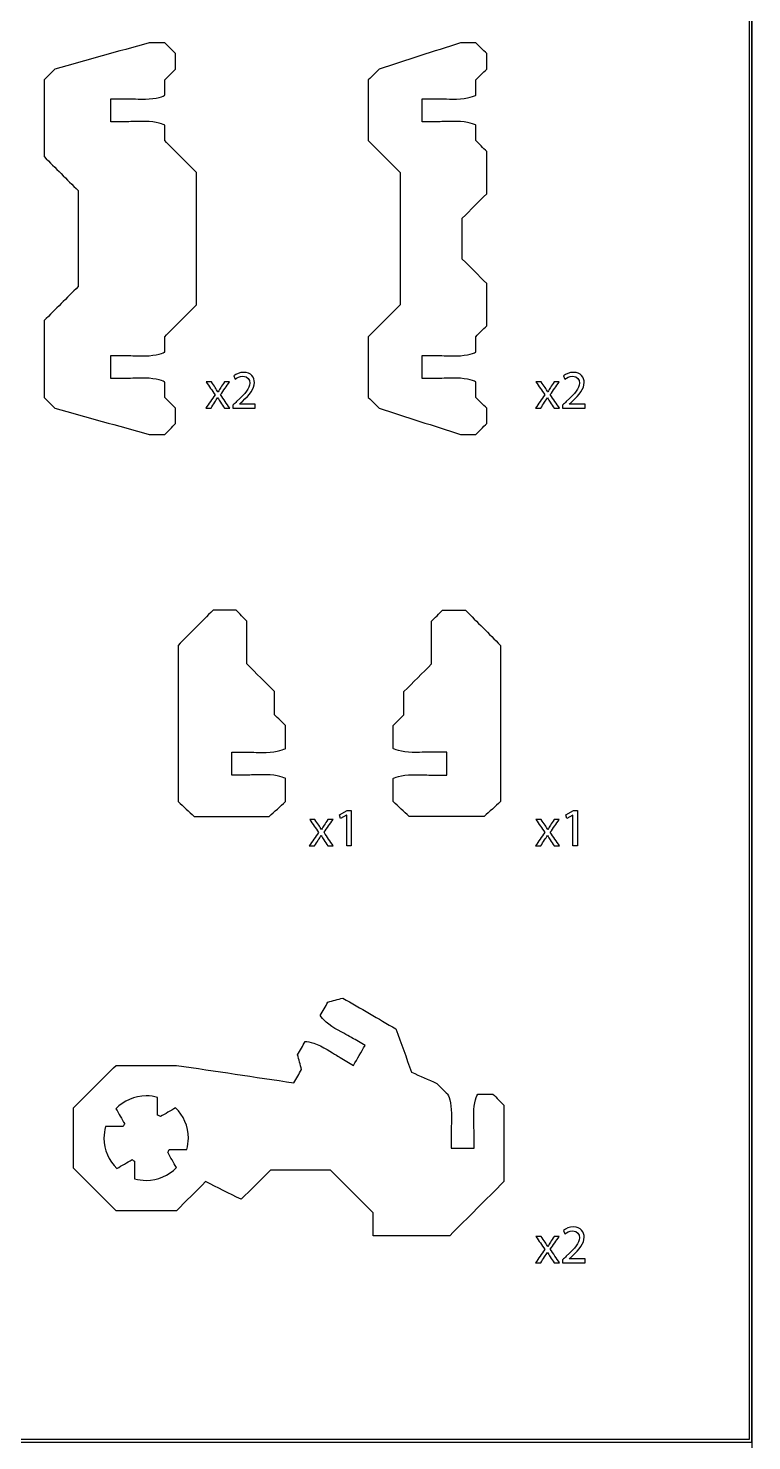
# Model space of a CAD drawing. Extents: x 0 to 850, y 0 to 600.
# Drawn here: x 545.7 to 640, y 240.2 to 424.1 of the extents above; entities that cross this region are included whole.
import ezdxf

# ---------------------------------------------------------------- set-up
doc = ezdxf.new("R2010")
doc.units = 0
doc.header["$MEASUREMENT"] = 0
doc.layers.add('DEFAULT', color=18, linetype='CONTINUOUS')

msp = doc.modelspace()

# ---------------------------------------------------------------- linework, layer by layer
at = {"layer": 'DEFAULT', "color": 5}
for points in [[(640, 600), (310, 600), (310, 240), (640, 240)], [(850, 600), (640, 600), (640, 0), (850, 0)], [(639.65, 240.35), (310.35, 240.35), (310.35, 599.65), (639.65, 599.65)], [(587.23, 321.66), (587.22, 321.66), (586.42, 321.23), (586.3, 321.71), (587.3, 322.24), (587.83, 322.24), (587.83, 317.65), (587.23, 317.65)], [(616.71, 321.66), (616.69, 321.66), (615.89, 321.23), (615.77, 321.71), (616.78, 322.24), (617.31, 322.24), (617.31, 317.65), (616.71, 317.65)]]:
    msp.add_lwpolyline(points, close=True, dxfattribs=at)
at = {"layer": 'DEFAULT', "color": 1}
for points, knots in [([(561.52, 422.24), (562.18, 422.24), (562.85, 422.24), (563.52, 422.24), (563.99, 421.77), (564.46, 421.3), (564.93, 420.83), (564.93, 420.17), (564.93, 419.5), (564.93, 418.83), (564.46, 418.36), (563.99, 417.89), (563.52, 417.42), (563.52, 416.75), (563.52, 416.09), (563.52, 415.42), (563.52, 415.35), (562.39, 414.91), (561.01, 414.91), (559.63, 414.91), (558.85, 414.96), (558.51, 414.96), (557.85, 414.96), (557.18, 414.96), (556.52, 414.96), (556.52, 413.96), (556.52, 412.96), (556.52, 411.96), (557.18, 411.96), (557.85, 411.96), (558.51, 411.96), (558.86, 411.96), (559.63, 412.01), (561.01, 412.01), (562.39, 412.01), (563.52, 411.57), (563.52, 411.51), (563.52, 410.85), (563.52, 410.18), (563.52, 409.51), (564.9, 408.13), (566.28, 406.75), (567.66, 405.37), (567.66, 399.62), (567.66, 393.86), (567.66, 388.11), (566.28, 386.73), (564.9, 385.35), (563.52, 383.97), (563.52, 383.3), (563.52, 382.63), (563.52, 381.97), (563.52, 381.92), (562.39, 381.47), (561.01, 381.47), (559.63, 381.47), (558.86, 381.52), (558.51, 381.52), (557.85, 381.52), (557.18, 381.52), (556.52, 381.52), (556.52, 380.52), (556.52, 379.52), (556.52, 378.52), (557.18, 378.52), (557.85, 378.52), (558.51, 378.52), (558.85, 378.52), (559.63, 378.57), (561.01, 378.57), (562.39, 378.57), (563.52, 378.13), (563.52, 378.06), (563.52, 377.4), (563.52, 376.73), (563.52, 376.06), (563.99, 375.59), (564.46, 375.12), (564.93, 374.65), (564.93, 373.98), (564.93, 373.31), (564.93, 372.65), (564.46, 372.18), (563.99, 371.7), (563.52, 371.23), (562.85, 371.23), (562.18, 371.23), (561.52, 371.23), (557.42, 372.37), (553.33, 373.51), (549.23, 374.65), (548.76, 375.12), (548.29, 375.59), (547.82, 376.06), (547.82, 379.4), (547.82, 382.73), (547.82, 386.06), (549.3, 387.54), (550.77, 389.01), (552.25, 390.49), (552.25, 394.66), (552.25, 398.82), (552.25, 402.99), (550.77, 404.46), (549.3, 405.94), (547.82, 407.42), (547.82, 410.75), (547.82, 414.08), (547.82, 417.42), (548.29, 417.89), (548.76, 418.36), (549.23, 418.83), (553.33, 419.97), (557.42, 421.11), (561.52, 422.24)], [36.13781, 36.13781, 36.13781, 36.13781, 41.80781, 41.80781, 41.80781, 47.47174, 47.47174, 47.47174, 53.14174, 53.14174, 53.14174, 58.812736, 58.812736, 58.812736, 64.482736, 64.482736, 64.482736, 65.482736, 65.482736, 65.482736, 66.482736, 66.482736, 66.482736, 72.132736, 72.132736, 72.132736, 80.632736, 80.632736, 80.632736, 86.292745, 86.292745, 86.292745, 87.292745, 87.292745, 87.292745, 88.292745, 88.292745, 88.292745, 93.962745, 93.962745, 93.962745, 110.565612, 110.565612, 110.565612, 159.495612, 159.495612, 159.495612, 176.098479, 176.098479, 176.098479, 181.768479, 181.768479, 181.768479, 182.768479, 182.768479, 182.768479, 183.768479, 183.768479, 183.768479, 189.428488, 189.428488, 189.428488, 197.928488, 197.928488, 197.928488, 203.578488, 203.578488, 203.578488, 204.578488, 204.578488, 204.578488, 205.578488, 205.578488, 205.578488, 211.248488, 211.248488, 211.248488, 216.919484, 216.919484, 216.919484, 222.589484, 222.589484, 222.589484, 228.260481, 228.260481, 228.260481, 233.930481, 233.930481, 233.930481, 270.070968, 270.070968, 270.070968, 275.741964, 275.741964, 275.741964, 304.081964, 304.081964, 304.081964, 321.851559, 321.851559, 321.851559, 357.271559, 357.271559, 357.271559, 375.041154, 375.041154, 375.041154, 403.391154, 403.391154, 403.391154, 409.06215, 409.06215, 409.06215, 445.19996, 445.19996, 445.19996, 445.19996]), ([(602.06, 422.24), (602.72, 422.24), (603.39, 422.24), (604.06, 422.24), (604.53, 421.77), (605, 421.3), (605.47, 420.83), (605.47, 420.17), (605.47, 419.5), (605.47, 418.83), (605, 418.36), (604.53, 417.89), (604.06, 417.42), (604.06, 416.75), (604.06, 416.09), (604.06, 415.42), (604.06, 415.36), (602.93, 414.92), (601.55, 414.91), (600.17, 414.91), (599.39, 414.96), (599.05, 414.96), (598.39, 414.96), (597.72, 414.96), (597.06, 414.96), (597.06, 413.96), (597.06, 412.96), (597.06, 411.96), (597.72, 411.96), (598.39, 411.96), (599.05, 411.96), (599.4, 411.96), (600.17, 412.01), (601.56, 412.01), (602.93, 412.01), (604.06, 411.57), (604.06, 411.51), (604.06, 410.85), (604.06, 410.18), (604.06, 409.51), (604.53, 409.04), (605, 408.57), (605.47, 408.1), (605.47, 406.26), (605.47, 404.42), (605.47, 402.58), (604.41, 401.52), (603.35, 400.47), (602.29, 399.41), (602.29, 397.63), (602.29, 395.85), (602.29, 394.08), (603.35, 393.02), (604.41, 391.96), (605.47, 390.9), (605.47, 389.06), (605.47, 387.22), (605.47, 385.38), (605, 384.91), (604.53, 384.44), (604.06, 383.97), (604.06, 383.3), (604.06, 382.63), (604.06, 381.97), (604.06, 381.92), (602.93, 381.47), (601.56, 381.47), (600.17, 381.47), (599.4, 381.52), (599.05, 381.52), (598.39, 381.52), (597.72, 381.52), (597.06, 381.52), (597.06, 380.52), (597.06, 379.52), (597.06, 378.52), (597.72, 378.52), (598.39, 378.52), (599.05, 378.52), (599.39, 378.52), (600.17, 378.57), (601.55, 378.57), (602.93, 378.57), (604.06, 378.13), (604.06, 378.07), (604.06, 377.4), (604.06, 376.73), (604.06, 376.06), (604.53, 375.59), (605, 375.12), (605.47, 374.65), (605.47, 373.98), (605.47, 373.31), (605.47, 372.65), (605, 372.18), (604.53, 371.7), (604.06, 371.23), (603.39, 371.23), (602.72, 371.23), (602.06, 371.23), (598.53, 372.37), (595, 373.51), (591.47, 374.65), (591, 375.12), (590.53, 375.59), (590.05, 376.06), (590.05, 378.7), (590.05, 381.33), (590.05, 383.97), (591.44, 385.35), (592.82, 386.73), (594.2, 388.11), (594.2, 393.86), (594.2, 399.62), (594.2, 405.37), (592.82, 406.75), (591.44, 408.13), (590.05, 409.51), (590.05, 412.15), (590.05, 414.78), (590.05, 417.42), (590.53, 417.89), (591, 418.36), (591.47, 418.83), (595, 419.97), (598.53, 421.11), (602.06, 422.24)], [31.529494, 31.529494, 31.529494, 31.529494, 37.199494, 37.199494, 37.199494, 42.863424, 42.863424, 42.863424, 48.533424, 48.533424, 48.533424, 54.20442, 54.20442, 54.20442, 59.87442, 59.87442, 59.87442, 60.87442, 60.87442, 60.87442, 61.87442, 61.87442, 61.87442, 67.52442, 67.52442, 67.52442, 76.02442, 76.02442, 76.02442, 81.684456, 81.684456, 81.684456, 82.684456, 82.684456, 82.684456, 83.684456, 83.684456, 83.684456, 89.354456, 89.354456, 89.354456, 95.025452, 95.025452, 95.025452, 110.655452, 110.655452, 110.655452, 123.397516, 123.397516, 123.397516, 138.507516, 138.507516, 138.507516, 151.24958, 151.24958, 151.24958, 166.87958, 166.87958, 166.87958, 172.550577, 172.550577, 172.550577, 178.220577, 178.220577, 178.220577, 179.220577, 179.220577, 179.220577, 180.220577, 180.220577, 180.220577, 185.880577, 185.880577, 185.880577, 194.380577, 194.380577, 194.380577, 200.030577, 200.030577, 200.030577, 201.030577, 201.030577, 201.030577, 202.030577, 202.030577, 202.030577, 207.710577, 207.710577, 207.710577, 213.381573, 213.381573, 213.381573, 219.051573, 219.051573, 219.051573, 224.72257, 224.72257, 224.72257, 230.39257, 230.39257, 230.39257, 261.925132, 261.925132, 261.925132, 267.596128, 267.596128, 267.596128, 290.006128, 290.006128, 290.006128, 306.608996, 306.608996, 306.608996, 355.538996, 355.538996, 355.538996, 372.141863, 372.141863, 372.141863, 394.551863, 394.551863, 394.551863, 400.222859, 400.222859, 400.222859, 431.752353, 431.752353, 431.752353, 431.752353]), ([(579.26, 326.42), (579.26, 325.42), (579.26, 324.42), (579.26, 323.42), (578.55, 322.77), (577.85, 322.13), (577.14, 321.48), (573.89, 321.48), (570.64, 321.48), (567.38, 321.48), (566.68, 322.13), (565.97, 322.77), (565.26, 323.42), (565.26, 330.21), (565.26, 336.99), (565.26, 343.77), (566.78, 345.29), (568.3, 346.82), (569.82, 348.34), (570.82, 348.34), (571.82, 348.34), (572.82, 348.34), (573.29, 347.87), (573.77, 347.39), (574.24, 346.92), (574.24, 345.07), (574.24, 343.21), (574.24, 341.35), (575.44, 340.14), (576.64, 338.94), (577.84, 337.74), (577.84, 336.74), (577.84, 335.74), (577.84, 334.74), (578.31, 334.27), (578.79, 333.8), (579.26, 333.33), (579.26, 332.33), (579.26, 331.33), (579.26, 330.33), (579.26, 330.27), (578.14, 329.83), (576.76, 329.81), (575.38, 329.82), (574.6, 329.87), (574.26, 329.87), (573.59, 329.87), (572.93, 329.87), (572.26, 329.86), (572.26, 328.86), (572.26, 327.87), (572.26, 326.87), (572.93, 326.87), (573.6, 326.87), (574.26, 326.87), (574.6, 326.87), (575.38, 326.92), (576.76, 326.92), (578.14, 326.92), (579.26, 326.47), (579.26, 326.42)], [1, 1, 1, 1, 9.5, 9.5, 9.5, 17.653539, 17.653539, 17.653539, 45.313539, 45.313539, 45.313539, 53.467078, 53.467078, 53.467078, 111.157078, 111.157078, 111.157078, 129.44286, 129.44286, 129.44286, 137.94286, 137.94286, 137.94286, 143.606789, 143.606789, 143.606789, 159.416789, 159.416789, 159.416789, 173.877125, 173.877125, 173.877125, 182.377125, 182.377125, 182.377125, 188.041054, 188.041054, 188.041054, 196.551054, 196.551054, 196.551054, 197.551054, 197.551054, 197.551054, 198.551054, 198.551054, 198.551054, 204.211063, 204.211063, 204.211063, 212.711063, 212.711063, 212.711063, 218.381072, 218.381072, 218.381072, 219.381072, 219.381072, 219.381072, 220.381072, 220.381072, 220.381072, 220.381072]), ([(607.27, 343.77), (605.75, 345.29), (604.23, 346.82), (602.71, 348.34), (601.71, 348.34), (600.71, 348.34), (599.71, 348.34), (599.24, 347.87), (598.76, 347.39), (598.29, 346.92), (598.29, 345.07), (598.29, 343.21), (598.29, 341.35), (597.09, 340.15), (595.89, 338.94), (594.69, 337.74), (594.69, 336.74), (594.69, 335.74), (594.69, 334.74), (594.22, 334.27), (593.74, 333.8), (593.27, 333.33), (593.27, 332.33), (593.27, 331.33), (593.27, 330.33), (593.27, 330.27), (594.39, 329.83), (595.77, 329.82), (597.15, 329.82), (597.93, 329.87), (598.27, 329.87), (598.94, 329.87), (599.6, 329.87), (600.27, 329.86), (600.27, 328.86), (600.27, 327.87), (600.27, 326.87), (599.6, 326.87), (598.93, 326.87), (598.27, 326.87), (597.93, 326.87), (597.15, 326.92), (595.77, 326.92), (594.39, 326.92), (593.27, 326.47), (593.27, 326.42), (593.27, 325.42), (593.27, 324.42), (593.27, 323.42), (593.98, 322.77), (594.68, 322.13), (595.39, 321.48), (598.64, 321.48), (601.89, 321.48), (605.15, 321.48), (605.85, 322.13), (606.56, 322.77), (607.27, 323.42), (607.27, 330.21), (607.27, 336.99), (607.27, 343.77)], [0, 0, 0, 0, 18.285074, 18.285074, 18.285074, 26.785074, 26.785074, 26.785074, 32.449004, 32.449004, 32.449004, 48.258004, 48.258004, 48.258004, 62.711974, 62.711974, 62.711974, 71.211974, 71.211974, 71.211974, 76.882263, 76.882263, 76.882263, 85.392263, 85.392263, 85.392263, 86.392263, 86.392263, 86.392263, 87.392263, 87.392263, 87.392263, 93.052272, 93.052272, 93.052272, 101.552272, 101.552272, 101.552272, 107.222281, 107.222281, 107.222281, 108.222281, 108.222281, 108.222281, 109.222281, 109.222281, 109.222281, 117.722281, 117.722281, 117.722281, 125.875144, 125.875144, 125.875144, 153.535144, 153.535144, 153.535144, 161.688007, 161.688007, 161.688007, 219.379007, 219.379007, 219.379007, 219.379007]), ([(590.7, 266.88), (594.02, 266.88), (597.34, 266.88), (600.66, 266.88), (603.01, 269.23), (605.36, 271.58), (607.71, 273.93), (607.71, 277.25), (607.71, 280.57), (607.71, 283.89), (607.23, 284.36), (606.76, 284.83), (606.29, 285.3), (605.62, 285.3), (604.96, 285.3), (604.29, 285.3), (604.23, 285.3), (603.79, 284.18), (603.78, 282.8), (603.78, 281.42), (603.83, 280.64), (603.83, 280.3), (603.83, 279.63), (603.83, 278.97), (603.83, 278.3), (602.83, 278.3), (601.83, 278.3), (600.83, 278.3), (600.83, 278.97), (600.83, 279.64), (600.83, 280.3), (600.83, 280.64), (600.88, 281.42), (600.88, 282.8), (600.88, 284.18), (600.44, 285.3), (600.39, 285.3), (599.91, 285.78), (599.44, 286.25), (598.97, 286.72), (597.87, 287.2), (596.78, 287.69), (595.68, 288.17), (595, 290.05), (594.32, 291.94), (593.65, 293.82), (591.34, 295.15), (589.03, 296.49), (586.72, 297.82), (586.07, 297.65), (585.43, 297.47), (584.79, 297.3), (584.45, 296.72), (584.12, 296.15), (583.79, 295.57), (583.76, 295.51), (584.51, 294.57), (585.7, 293.88), (586.9, 293.19), (587.59, 292.84), (587.89, 292.67), (588.47, 292.33), (589.04, 292), (589.62, 291.67), (589.12, 290.8), (588.62, 289.94), (588.12, 289.07), (587.54, 289.41), (586.96, 289.74), (586.39, 290.08), (586.09, 290.25), (585.45, 290.68), (584.25, 291.37), (583.05, 292.06), (581.86, 292.23), (581.83, 292.19), (581.5, 291.61), (581.17, 291.03), (580.83, 290.45), (581.01, 289.81), (581.18, 289.17), (581.35, 288.52), (581.02, 287.95), (580.68, 287.37), (580.35, 286.79), (575.25, 287.55), (570.14, 288.31), (565.04, 289.07), (562.42, 289.07), (559.8, 289.07), (557.18, 289.07), (555.33, 287.22), (553.48, 285.37), (551.63, 283.52), (551.63, 280.9), (551.63, 278.28), (551.63, 275.66), (553.48, 273.81), (555.33, 271.96), (557.18, 270.11), (559.8, 270.11), (562.42, 270.11), (565.04, 270.11), (566.31, 271.38), (567.59, 272.65), (568.86, 273.93), (570.39, 273.16), (571.93, 272.39), (573.47, 271.62), (574.74, 272.89), (576.01, 274.16), (577.29, 275.43), (579.9, 275.43), (582.52, 275.43), (585.14, 275.43), (586.99, 273.58), (588.85, 271.73), (590.7, 269.88), (590.7, 268.88), (590.7, 267.88), (590.7, 266.88)], [8.5, 8.5, 8.5, 8.5, 36.74, 36.74, 36.74, 64.981845, 64.981845, 64.981845, 93.221845, 93.221845, 93.221845, 98.892841, 98.892841, 98.892841, 104.562841, 104.562841, 104.562841, 105.562841, 105.562841, 105.562841, 106.562841, 106.562841, 106.562841, 112.212841, 112.212841, 112.212841, 120.712841, 120.712841, 120.712841, 126.37285, 126.37285, 126.37285, 127.37285, 127.37285, 127.37285, 128.37285, 128.37285, 128.37285, 134.043846, 134.043846, 134.043846, 144.243028, 144.243028, 144.243028, 161.25766, 161.25766, 161.25766, 183.936399, 183.936399, 183.936399, 189.610136, 189.610136, 189.610136, 195.277323, 195.277323, 195.277323, 196.277323, 196.277323, 196.277323, 197.277323, 197.277323, 197.277323, 202.935847, 202.935847, 202.935847, 211.434794, 211.434794, 211.434794, 217.111994, 217.111994, 217.111994, 218.111994, 218.111994, 218.111994, 219.111994, 219.111994, 219.111994, 224.77918, 224.77918, 224.77918, 230.440673, 230.440673, 230.440673, 236.107859, 236.107859, 236.107859, 279.986004, 279.986004, 279.986004, 302.256004, 302.256004, 302.256004, 324.522798, 324.522798, 324.522798, 346.792798, 346.792798, 346.792798, 369.059592, 369.059592, 369.059592, 391.329592, 391.329592, 391.329592, 406.631382, 406.631382, 406.631382, 421.250801, 421.250801, 421.250801, 436.552592, 436.552592, 436.552592, 458.822592, 458.822592, 458.822592, 481.089385, 481.089385, 481.089385, 489.589385, 489.589385, 489.589385, 489.589385]), ([(565.05, 275.76), (564.06, 274.73), (562.66, 274.09), (561.11, 274.09), (560.59, 274.09), (560.08, 274.16), (559.6, 274.3), (559.6, 275.06), (559.6, 275.83), (559.6, 276.59), (559.49, 276.65), (559.38, 276.72), (559.28, 276.79), (558.61, 276.4), (557.95, 276.02), (557.29, 275.64), (556.25, 276.64), (555.61, 278.04), (555.61, 279.59), (555.61, 280.11), (555.68, 280.61), (555.82, 281.09), (556.58, 281.09), (557.35, 281.09), (558.12, 281.09), (558.18, 281.21), (558.24, 281.32), (558.32, 281.43), (557.93, 282.1), (557.55, 282.76), (557.17, 283.42), (558.16, 284.45), (559.57, 285.09), (561.11, 285.09), (561.63, 285.09), (562.13, 285.02), (562.6, 284.88), (562.6, 284.12), (562.6, 283.36), (562.6, 282.59), (562.73, 282.53), (562.85, 282.46), (562.96, 282.39), (563.62, 282.77), (564.28, 283.15), (564.94, 283.53), (565.98, 282.54), (566.61, 281.14), (566.61, 279.59), (566.61, 279.07), (566.54, 278.57), (566.41, 278.09), (565.64, 278.09), (564.87, 278.09), (564.11, 278.09), (564.05, 277.97), (563.98, 277.85), (563.91, 277.74), (564.29, 277.08), (564.67, 276.42), (565.05, 275.76)], [6.500723, 6.500723, 6.500723, 6.500723, 7.500723, 7.500723, 7.500723, 8.500723, 8.500723, 8.500723, 15.010723, 15.010723, 15.010723, 16.010723, 16.010723, 16.010723, 22.525107, 22.525107, 22.525107, 23.525107, 23.525107, 23.525107, 24.525107, 24.525107, 24.525107, 31.035107, 31.035107, 31.035107, 32.045107, 32.045107, 32.045107, 38.550835, 38.550835, 38.550835, 39.550835, 39.550835, 39.550835, 40.550835, 40.550835, 40.550835, 47.050835, 47.050835, 47.050835, 48.050835, 48.050835, 48.050835, 54.5429, 54.5429, 54.5429, 55.5429, 55.5429, 55.5429, 56.5429, 56.5429, 56.5429, 63.0529, 63.0529, 63.0529, 64.0529, 64.0529, 64.0529, 70.553623, 70.553623, 70.553623, 70.553623])]:
    msp.add_open_spline(points, degree=3, knots=knots, dxfattribs=at)
at = {"layer": 'DEFAULT', "color": 5}
for points, knots in [([(572.4, 374.66), (572.4, 374.78), (572.4, 374.91), (572.4, 375.04), (572.56, 375.2), (572.73, 375.35), (572.89, 375.51), (574.06, 376.63), (574.59, 377.22), (574.6, 377.91), (574.6, 378.38), (574.37, 378.81), (573.69, 378.81), (573.27, 378.81), (572.92, 378.6), (572.71, 378.42), (572.65, 378.56), (572.58, 378.71), (572.52, 378.86), (572.83, 379.12), (573.28, 379.32), (573.81, 379.32), (574.8, 379.32), (575.22, 378.64), (575.22, 377.99), (575.22, 377.14), (574.6, 376.46), (573.64, 375.53), (573.52, 375.41), (573.39, 375.3), (573.27, 375.19), (573.27, 375.18), (573.27, 375.18), (573.27, 375.17), (573.96, 375.17), (574.64, 375.17), (575.33, 375.17), (575.33, 375), (575.33, 374.83), (575.33, 374.66), (574.36, 374.66), (573.38, 374.66), (572.4, 374.66)], [8.302, 8.302, 8.302, 8.302, 9.382, 9.382, 9.382, 11.305538, 11.305538, 11.305538, 12.305538, 12.305538, 12.305538, 13.305538, 13.305538, 13.305538, 14.305538, 14.305538, 14.305538, 15.666538, 15.666538, 15.666538, 16.666538, 16.666538, 16.666538, 17.666538, 17.666538, 17.666538, 18.666538, 18.666538, 18.666538, 20.081883, 20.081883, 20.081883, 20.121883, 20.121883, 20.121883, 25.963883, 25.963883, 25.963883, 27.423883, 27.423883, 27.423883, 35.725883, 35.725883, 35.725883, 35.725883]), ([(615.36, 374.66), (615.36, 374.78), (615.36, 374.91), (615.36, 375.04), (615.52, 375.2), (615.68, 375.35), (615.84, 375.51), (617.02, 376.63), (617.55, 377.22), (617.55, 377.91), (617.55, 378.38), (617.33, 378.81), (616.64, 378.81), (616.23, 378.81), (615.88, 378.6), (615.67, 378.42), (615.6, 378.56), (615.54, 378.71), (615.47, 378.86), (615.79, 379.12), (616.24, 379.32), (616.77, 379.32), (617.76, 379.32), (618.17, 378.64), (618.17, 377.99), (618.17, 377.14), (617.56, 376.46), (616.59, 375.53), (616.47, 375.41), (616.35, 375.3), (616.23, 375.19), (616.23, 375.18), (616.23, 375.18), (616.23, 375.17), (616.91, 375.17), (617.6, 375.17), (618.29, 375.17), (618.29, 375), (618.29, 374.83), (618.29, 374.66), (617.31, 374.66), (616.33, 374.66), (615.36, 374.66)], [8.302, 8.302, 8.302, 8.302, 9.382, 9.382, 9.382, 11.305538, 11.305538, 11.305538, 12.305538, 12.305538, 12.305538, 13.305538, 13.305538, 13.305538, 14.305538, 14.305538, 14.305538, 15.666127, 15.666127, 15.666127, 16.666127, 16.666127, 16.666127, 17.666127, 17.666127, 17.666127, 18.666127, 18.666127, 18.666127, 20.081471, 20.081471, 20.081471, 20.121471, 20.121471, 20.121471, 25.962471, 25.962471, 25.962471, 27.422471, 27.422471, 27.422471, 35.724471, 35.724471, 35.724471, 35.724471]), ([(569.62, 378.07), (569.79, 377.83), (569.95, 377.58), (570.11, 377.34), (570.24, 377.15), (570.34, 376.97), (570.46, 376.78), (570.46, 376.78), (570.47, 376.78), (570.48, 376.78), (570.59, 376.99), (570.7, 377.16), (570.82, 377.35), (570.98, 377.59), (571.14, 377.83), (571.3, 378.07), (571.52, 378.07), (571.74, 378.07), (571.97, 378.07), (571.58, 377.52), (571.19, 376.97), (570.8, 376.42), (571.2, 375.83), (571.6, 375.25), (572, 374.66), (571.77, 374.66), (571.53, 374.66), (571.3, 374.66), (571.13, 374.91), (570.96, 375.17), (570.79, 375.43), (570.66, 375.62), (570.55, 375.82), (570.43, 376.02), (570.42, 376.02), (570.42, 376.02), (570.41, 376.02), (570.3, 375.82), (570.18, 375.63), (570.05, 375.43), (569.89, 375.17), (569.72, 374.91), (569.56, 374.66), (569.33, 374.66), (569.1, 374.66), (568.87, 374.66), (569.28, 375.24), (569.68, 375.82), (570.09, 376.4), (569.7, 376.96), (569.32, 377.52), (568.93, 378.07), (569.16, 378.07), (569.39, 378.07), (569.62, 378.07)], [0, 0, 0, 0, 2.49699, 2.49699, 2.49699, 3.49699, 3.49699, 3.49699, 3.55799, 3.55799, 3.55799, 4.55799, 4.55799, 4.55799, 7.027266, 7.027266, 7.027266, 8.928266, 8.928266, 8.928266, 14.656124, 14.656124, 14.656124, 20.703438, 20.703438, 20.703438, 22.703438, 22.703438, 22.703438, 25.306513, 25.306513, 25.306513, 26.306513, 26.306513, 26.306513, 26.346513, 26.346513, 26.346513, 27.346513, 27.346513, 27.346513, 29.938725, 29.938725, 29.938725, 31.878725, 31.878725, 31.878725, 37.89928, 37.89928, 37.89928, 43.664302, 43.664302, 43.664302, 45.624302, 45.624302, 45.624302, 45.624302]), ([(612.58, 378.07), (612.74, 377.83), (612.9, 377.58), (613.07, 377.34), (613.19, 377.15), (613.3, 376.97), (613.41, 376.78), (613.42, 376.78), (613.42, 376.78), (613.43, 376.78), (613.54, 376.99), (613.66, 377.16), (613.77, 377.35), (613.93, 377.59), (614.09, 377.83), (614.25, 378.07), (614.47, 378.07), (614.7, 378.07), (614.92, 378.07), (614.53, 377.52), (614.14, 376.97), (613.76, 376.42), (614.16, 375.83), (614.56, 375.25), (614.96, 374.66), (614.72, 374.66), (614.49, 374.66), (614.25, 374.66), (614.08, 374.91), (613.92, 375.17), (613.75, 375.43), (613.62, 375.62), (613.5, 375.82), (613.38, 376.02), (613.38, 376.02), (613.37, 376.02), (613.37, 376.02), (613.26, 375.82), (613.14, 375.63), (613.01, 375.43), (612.84, 375.17), (612.68, 374.91), (612.51, 374.66), (612.29, 374.66), (612.06, 374.66), (611.83, 374.66), (612.23, 375.24), (612.64, 375.82), (613.04, 376.4), (612.66, 376.96), (612.27, 377.52), (611.89, 378.07), (612.12, 378.07), (612.35, 378.07), (612.58, 378.07)], [0, 0, 0, 0, 2.497543, 2.497543, 2.497543, 3.497543, 3.497543, 3.497543, 3.557543, 3.557543, 3.557543, 4.557543, 4.557543, 4.557543, 7.026819, 7.026819, 7.026819, 8.927819, 8.927819, 8.927819, 14.655677, 14.655677, 14.655677, 20.703553, 20.703553, 20.703553, 22.704553, 22.704553, 22.704553, 25.307083, 25.307083, 25.307083, 26.307083, 26.307083, 26.307083, 26.347083, 26.347083, 26.347083, 27.347083, 27.347083, 27.347083, 29.939294, 29.939294, 29.939294, 31.879294, 31.879294, 31.879294, 37.899849, 37.899849, 37.899849, 43.664871, 43.664871, 43.664871, 45.624871, 45.624871, 45.624871, 45.624871]), ([(583.1, 321.07), (583.26, 320.83), (583.43, 320.58), (583.59, 320.34), (583.72, 320.15), (583.82, 319.97), (583.93, 319.78), (583.94, 319.78), (583.95, 319.78), (583.96, 319.78), (584.07, 319.98), (584.18, 320.16), (584.29, 320.34), (584.45, 320.59), (584.61, 320.83), (584.77, 321.07), (585, 321.07), (585.22, 321.07), (585.45, 321.07), (585.06, 320.52), (584.67, 319.97), (584.28, 319.42), (584.68, 318.83), (585.08, 318.24), (585.48, 317.65), (585.24, 317.65), (585.01, 317.65), (584.77, 317.65), (584.61, 317.91), (584.44, 318.17), (584.27, 318.42), (584.14, 318.62), (584.03, 318.81), (583.91, 319.02), (583.9, 319.02), (583.9, 319.02), (583.89, 319.02), (583.78, 318.81), (583.66, 318.63), (583.53, 318.42), (583.37, 318.17), (583.2, 317.91), (583.04, 317.65), (582.81, 317.65), (582.58, 317.65), (582.35, 317.65), (582.76, 318.24), (583.16, 318.82), (583.57, 319.4), (583.18, 319.96), (582.8, 320.51), (582.41, 321.07), (582.64, 321.07), (582.87, 321.07), (583.1, 321.07)], [0, 0, 0, 0, 2.49699, 2.49699, 2.49699, 3.49699, 3.49699, 3.49699, 3.55799, 3.55799, 3.55799, 4.55799, 4.55799, 4.55799, 7.026431, 7.026431, 7.026431, 8.927431, 8.927431, 8.927431, 14.656107, 14.656107, 14.656107, 20.70342, 20.70342, 20.70342, 22.70342, 22.70342, 22.70342, 25.30595, 25.30595, 25.30595, 26.30595, 26.30595, 26.30595, 26.34495, 26.34495, 26.34495, 27.34495, 27.34495, 27.34495, 29.937162, 29.937162, 29.937162, 31.877162, 31.877162, 31.877162, 37.898538, 37.898538, 37.898538, 43.66356, 43.66356, 43.66356, 45.62356, 45.62356, 45.62356, 45.62356]), ([(612.58, 321.07), (612.74, 320.83), (612.9, 320.58), (613.07, 320.34), (613.19, 320.15), (613.3, 319.97), (613.41, 319.78), (613.42, 319.78), (613.42, 319.78), (613.43, 319.78), (613.54, 319.98), (613.66, 320.16), (613.77, 320.34), (613.93, 320.59), (614.09, 320.83), (614.25, 321.07), (614.47, 321.07), (614.7, 321.07), (614.92, 321.07), (614.53, 320.52), (614.14, 319.97), (613.76, 319.42), (614.16, 318.83), (614.56, 318.24), (614.96, 317.65), (614.72, 317.65), (614.49, 317.65), (614.25, 317.65), (614.08, 317.91), (613.92, 318.17), (613.75, 318.42), (613.62, 318.62), (613.5, 318.81), (613.38, 319.02), (613.38, 319.02), (613.37, 319.02), (613.37, 319.02), (613.26, 318.81), (613.14, 318.63), (613.01, 318.42), (612.84, 318.17), (612.68, 317.91), (612.51, 317.65), (612.29, 317.65), (612.06, 317.65), (611.83, 317.65), (612.23, 318.24), (612.64, 318.82), (613.04, 319.4), (612.66, 319.96), (612.27, 320.51), (611.89, 321.07), (612.12, 321.07), (612.35, 321.07), (612.58, 321.07)], [0, 0, 0, 0, 2.497543, 2.497543, 2.497543, 3.497543, 3.497543, 3.497543, 3.557543, 3.557543, 3.557543, 4.557543, 4.557543, 4.557543, 7.025984, 7.025984, 7.025984, 8.926984, 8.926984, 8.926984, 14.65566, 14.65566, 14.65566, 20.703535, 20.703535, 20.703535, 22.704535, 22.704535, 22.704535, 25.307611, 25.307611, 25.307611, 26.307611, 26.307611, 26.307611, 26.348611, 26.348611, 26.348611, 27.348611, 27.348611, 27.348611, 29.940823, 29.940823, 29.940823, 31.880823, 31.880823, 31.880823, 37.902198, 37.902198, 37.902198, 43.667221, 43.667221, 43.667221, 45.627221, 45.627221, 45.627221, 45.627221]), ([(612.58, 266.77), (612.74, 266.52), (612.9, 266.28), (613.07, 266.03), (613.19, 265.84), (613.3, 265.67), (613.41, 265.48), (613.42, 265.48), (613.42, 265.48), (613.43, 265.48), (613.54, 265.68), (613.66, 265.86), (613.77, 266.04), (613.93, 266.28), (614.09, 266.53), (614.25, 266.77), (614.47, 266.77), (614.7, 266.77), (614.92, 266.77), (614.53, 266.22), (614.14, 265.67), (613.76, 265.12), (614.16, 264.53), (614.56, 263.94), (614.96, 263.35), (614.72, 263.35), (614.49, 263.35), (614.25, 263.35), (614.08, 263.61), (613.92, 263.86), (613.75, 264.12), (613.62, 264.32), (613.5, 264.51), (613.38, 264.71), (613.38, 264.71), (613.37, 264.71), (613.37, 264.71), (613.26, 264.51), (613.14, 264.33), (613.01, 264.12), (612.84, 263.86), (612.68, 263.61), (612.51, 263.35), (612.29, 263.35), (612.06, 263.35), (611.83, 263.35), (612.23, 263.93), (612.64, 264.51), (613.04, 265.1), (612.66, 265.65), (612.27, 266.21), (611.89, 266.77), (612.12, 266.77), (612.35, 266.77), (612.58, 266.77)], [0, 0, 0, 0, 2.497543, 2.497543, 2.497543, 3.497543, 3.497543, 3.497543, 3.557543, 3.557543, 3.557543, 4.557543, 4.557543, 4.557543, 7.026819, 7.026819, 7.026819, 8.927819, 8.927819, 8.927819, 14.656494, 14.656494, 14.656494, 20.70437, 20.70437, 20.70437, 22.70537, 22.70537, 22.70537, 25.3079, 25.3079, 25.3079, 26.3079, 26.3079, 26.3079, 26.3479, 26.3479, 26.3479, 27.3479, 27.3479, 27.3479, 29.940112, 29.940112, 29.940112, 31.880112, 31.880112, 31.880112, 37.901487, 37.901487, 37.901487, 43.666509, 43.666509, 43.666509, 45.626509, 45.626509, 45.626509, 45.626509]), ([(615.36, 263.35), (615.36, 263.48), (615.36, 263.61), (615.36, 263.73), (615.52, 263.89), (615.68, 264.05), (615.84, 264.21), (617.02, 265.32), (617.55, 265.91), (617.55, 266.61), (617.55, 267.07), (617.33, 267.5), (616.64, 267.5), (616.23, 267.5), (615.88, 267.29), (615.67, 267.11), (615.6, 267.26), (615.54, 267.4), (615.47, 267.55), (615.79, 267.82), (616.24, 268.02), (616.77, 268.02), (617.76, 268.02), (618.17, 267.34), (618.17, 266.68), (618.17, 265.84), (617.56, 265.15), (616.59, 264.22), (616.47, 264.11), (616.35, 263.99), (616.23, 263.88), (616.23, 263.88), (616.23, 263.87), (616.23, 263.87), (616.91, 263.87), (617.6, 263.87), (618.29, 263.87), (618.29, 263.7), (618.29, 263.52), (618.29, 263.35), (617.31, 263.35), (616.33, 263.35), (615.36, 263.35)], [8.302, 8.302, 8.302, 8.302, 9.382, 9.382, 9.382, 11.306235, 11.306235, 11.306235, 12.306235, 12.306235, 12.306235, 13.306235, 13.306235, 13.306235, 14.306235, 14.306235, 14.306235, 15.666823, 15.666823, 15.666823, 16.666823, 16.666823, 16.666823, 17.666823, 17.666823, 17.666823, 18.666823, 18.666823, 18.666823, 20.082168, 20.082168, 20.082168, 20.122168, 20.122168, 20.122168, 25.963168, 25.963168, 25.963168, 27.424168, 27.424168, 27.424168, 35.726168, 35.726168, 35.726168, 35.726168])]:
    msp.add_open_spline(points, degree=3, knots=knots, dxfattribs=at)

doc.saveas('drawing.dxf')
